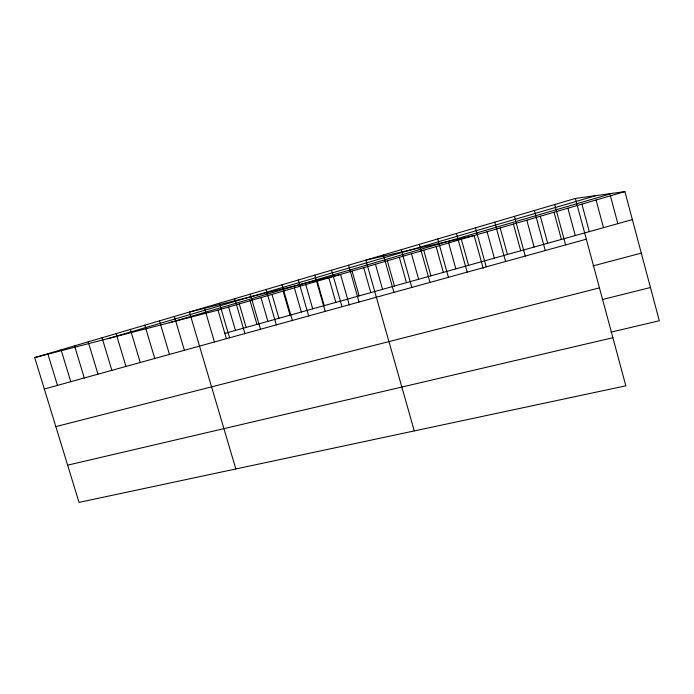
<?xml version="1.0" encoding="UTF-8"?>
<svg xmlns="http://www.w3.org/2000/svg" width="694" height="694" viewBox="0 0 694 694"><rect width="100%" height="100%" fill="white"/><g stroke="black" fill="none" stroke-linecap="round" stroke-linejoin="round"><path stroke-width="1.04" d="M575.352 198.441L625.841 385.821L79.038 502.395L34.7 357.592L575.352 198.441L624.912 191.605L659.3 320.749L610.998 332.148M108.099 338.585L596.059 195.587M169.163 322.771L612.394 193.331M34.7 357.592L218.02 310.114L624.912 191.605M224.847 333.372L632.373 219.608M44.321 389.013L586.326 239.187M593.136 265.871L641.299 253.119M55.832 426.61L599.451 287.871M602.219 299.574L650.452 287.516M67.63 465.162L612.88 337.726M61.081 349.828L70.779 381.7M47.799 353.74L57.463 385.387M88.199 341.847L97.984 374.179M74.544 345.864L84.286 377.97M116.098 333.632L125.961 366.449M102.053 337.77L111.873 370.344M144.803 325.182L154.753 358.486M130.351 329.442L140.257 362.494M159.473 320.862L169.457 354.426M235.839 468.962L189.453 312.04L340.563 274.425L349.299 305.022M174.35 316.481L184.387 350.297M219.425 303.217L229.575 337.805M218.02 310.114L226.365 338.542M204.331 307.659L214.446 341.986M250.274 294.135L260.51 329.251M250.074 300.78L256.962 324.41M239.274 303.929L246.144 327.429M234.737 298.715L244.93 333.562M228.595 307.034L235.448 330.413M271.987 294.395L278.919 318.277M266.045 289.493L276.325 324.879M260.979 297.605L267.884 321.365M305.742 284.566L312.725 308.847M298.307 279.994L308.665 315.944M294.369 287.88L301.335 312.022M282.05 284.783L292.374 320.446M283.126 291.159L290.066 315.171M328.835 277.843L335.861 302.384M317.227 281.226L324.228 305.629M314.798 275.145L325.2 311.372M352.075 271.076L359.136 295.887M348.562 265.203L359.05 302.011M331.55 270.209L341.995 306.731M383.392 254.95L393.958 292.365M375.454 264.267L382.559 289.346M414.283 430.922L365.842 260.12L474.132 235.526L483.232 268.431M363.708 267.684L370.787 292.634M411.473 253.778L418.629 279.274M401.219 249.701L411.82 287.42M399.336 257.309L406.476 282.666M387.339 260.805L394.452 286.023M436.127 246.596L443.319 272.386M423.73 250.204L430.905 275.848M419.323 244.375L429.976 282.406M461.328 239.257L468.554 265.334M456.435 233.453L467.166 272.126M448.662 242.943L455.871 268.882M437.732 238.953L448.419 277.305M487.084 231.753L494.354 258.133M475.442 227.858L486.216 266.86M514.41 216.381L525.263 256.069M513.413 224.084L520.726 250.777M500.174 227.936L507.461 254.472M494.761 222.167L505.579 261.508M540.34 216.242L547.687 243.247M534.38 210.508L545.276 250.534M526.807 220.18L534.128 247.029M567.892 208.217L575.274 235.544M554.697 204.522L565.627 244.904M554.038 212.251L561.403 239.421M596.068 200.011L603.494 227.667M581.902 204.131L589.301 231.631M610.408 195.829L617.842 223.659"/></g></svg>
